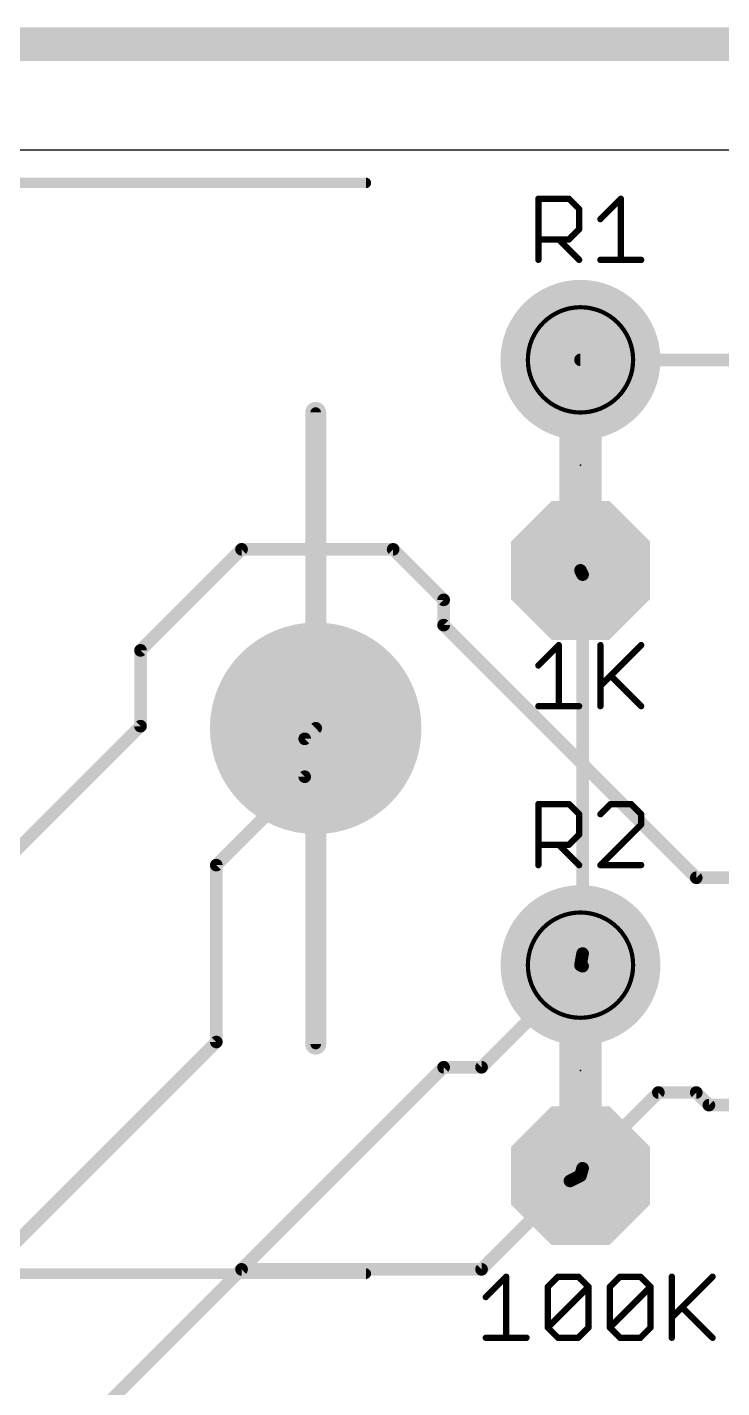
# Model space of a CAD drawing. Extents: x -1.5 to 62.4, y -3.7 to 27.9.
# Drawn here: x 42.22 to 50.6, y 10.46 to 26.87 of the extents above; entities that cross this region are included whole.
import ezdxf

# ---------------------------------------------------------------- set-up
doc = ezdxf.new("R2010")
doc.units = 0
for name, color, linetype in [('1', 22, 'CONTINUOUS'), ('16', 175, 'CONTINUOUS'), ('17', 82, 'CONTINUOUS'), ('20', 7, 'CONTINUOUS'), ('21', 253, 'CONTINUOUS'), ('23', 7, 'CONTINUOUS'), ('25', 253, 'CONTINUOUS'), ('41', 22, 'CONTINUOUS'), ('51', 253, 'CONTINUOUS')]:
    doc.layers.add(name, color=color, linetype=linetype)

# ---------------------------------------------------------------- blocks, each defined once
blk = doc.blocks.new('ROUNDP')
at = {"const_width": 0.5}
blk.add_lwpolyline([(0, -0.25, 1), (0, 0.25, 1), (0, -0.25)], format="xyb", dxfattribs=at)
blk = doc.blocks.new('OCTAGONP')
at = {"const_width": 0.5}
blk.add_lwpolyline([(-0.25, -0.1036), (-0.25, 0.1036), (-0.1036, 0.25), (0.1036, 0.25), (0.25, 0.1036), (0.25, -0.1036), (0.1036, -0.25), (-0.1036, -0.25), (-0.25, -0.1036), (-0.25, 0.1036)], dxfattribs=at)

msp = doc.modelspace()

# ---------------------------------------------------------------- linework, layer by layer
at = {"layer": '1'}
for points, const_width in [([(-1.27, 26.67), (62.23, 26.67)], 0.4064), ([(48.895, 22.86), (50.7492, 22.86)], 0.1524), ([(48.9204, 20.2692), (48.895, 20.32)], 0.1524), ([(48.9204, 15.6972), (48.9204, 20.2692)], 0.1524), ([(48.9204, 15.6972), (48.895, 15.5575)], 0.1524), ([(48.9204, 15.5448), (47.7012, 14.3256)], 0.1524), ([(48.9204, 15.5448), (48.895, 15.5575)], 0.1524), ([(47.244, 14.3256), (41.4528, 8.5344)], 0.1524), ([(47.7012, 14.3256), (47.244, 14.3256)], 0.1524), ([(48.9204, 13.1064), (49.8348, 14.0208)], 0.1524), ([(49.8348, 14.0208), (50.292, 14.0208)], 0.1524), ([(50.292, 14.0208), (50.4444, 13.8684)], 0.1524), ([(50.4444, 13.8684), (50.7492, 13.8684)], 0.1524), ([(48.9204, 13.1064), (48.895, 13.0175)], 0.1524)]:
    msp.add_lwpolyline(points, dxfattribs=dict(at, const_width=const_width))
at = {"layer": '1', "const_width": 0.0762}
for points in [[(48.895, 22.8981, 1), (48.895, 22.8219)], [(48.9291, 20.337, 1), (48.8609, 20.303)], [(48.9585, 20.2692, 1), (48.8823, 20.2692)], [(48.8863, 20.2522, 1), (48.9545, 20.2862)], [(48.9579, 15.6904, 1), (48.8829, 15.704)], [(48.912, 15.5916, 1), (48.878, 15.5234)], [(48.8575, 15.5643, 1), (48.9325, 15.5507)], [(48.8823, 15.6972, 1), (48.9585, 15.6972)], [(48.9473, 15.5179, 1), (48.8935, 15.5717)], [(48.9034, 15.5107, 1), (48.9374, 15.5789)], [(47.244, 14.3637, 1), (47.244, 14.2875)], [(47.2709, 14.2987, 1), (47.2171, 14.3525)], [(47.6743, 14.3525, 1), (47.7281, 14.2987)], [(47.7012, 14.2875, 1), (47.7012, 14.3637)], [(49.8348, 14.0589, 1), (49.8348, 13.9827)], [(49.8617, 13.9939, 1), (49.8079, 14.0477)], [(50.3189, 14.0477, 1), (50.2651, 13.9939)], [(50.292, 13.9827, 1), (50.292, 14.0589)], [(50.4444, 13.9065, 1), (50.4444, 13.8303)], [(50.4175, 13.8415, 1), (50.4713, 13.8953)], [(48.8935, 13.1333, 1), (48.9473, 13.0795)], [(48.957, 13.0959, 1), (48.8838, 13.1169)], [(48.8584, 13.028, 1), (48.9316, 13.007)]]:
    msp.add_lwpolyline(points, format="xyb", dxfattribs=at)
at = {"layer": '16'}
for points, const_width in [([(62.23, 26.67), (-1.27, 26.67)], 0.4064), ([(44.8056, 20.574), (43.5864, 19.3548)], 0.1524), ([(46.6344, 20.574), (44.8056, 20.574)], 0.1524), ([(47.244, 19.9644), (46.6344, 20.574)], 0.1524), ([(47.244, 19.6596), (47.244, 19.9644)], 0.1524), ([(50.292, 16.6116), (47.244, 19.6596)], 0.1524), ([(43.5864, 19.3548), (43.5864, 18.4404)], 0.1524), ([(43.5864, 18.4404), (34.4424, 9.2964)], 0.1524), ([(45.5676, 18.288), (45.7, 18.415)], 0.1524), ([(45.5676, 18.288), (45.5676, 17.8308)], 0.1524), ([(45.5676, 17.8308), (44.5008, 16.764)], 0.1524), ([(44.5008, 16.764), (44.5008, 14.6304)], 0.1524), ([(55.1688, 16.6116), (50.292, 16.6116)], 0.1524), ([(44.5008, 14.6304), (39.4716, 9.6012)], 0.1524), ([(48.768, 12.954), (47.7012, 11.8872)], 0.1524), ([(48.768, 12.954), (48.895, 13.0175)], 0.1524), ([(44.8056, 11.8872), (41.4528, 8.5344)], 0.1524), ([(47.7012, 11.8872), (44.8056, 11.8872)], 0.1524)]:
    msp.add_lwpolyline(points, dxfattribs=dict(at, const_width=const_width))
at = {"layer": '16', "const_width": 0.0762}
for points in [[(44.8056, 20.6121, 1), (44.8056, 20.5359)], [(44.8325, 20.5471, 1), (44.7787, 20.6009)], [(46.6613, 20.6009, 1), (46.6075, 20.5471)], [(46.6344, 20.5359, 1), (46.6344, 20.6121)], [(47.2821, 19.9644, 1), (47.2059, 19.9644)], [(47.2171, 19.9375, 1), (47.2709, 19.9913)], [(47.2059, 19.6596, 1), (47.2821, 19.6596)], [(47.2709, 19.6865, 1), (47.2171, 19.6327)], [(43.6245, 19.3548, 1), (43.5483, 19.3548)], [(43.5595, 19.3817, 1), (43.6133, 19.3279)], [(43.5483, 18.4404, 1), (43.6245, 18.4404)], [(43.6133, 18.4135, 1), (43.5595, 18.4673)], [(45.7264, 18.3875, 1), (45.6736, 18.4425)], [(45.6057, 18.288, 1), (45.5295, 18.288)], [(45.5412, 18.3155, 1), (45.594, 18.2605)], [(45.5945, 17.8039, 1), (45.5407, 17.8577)], [(45.5295, 17.8308, 1), (45.6057, 17.8308)], [(44.5389, 16.764, 1), (44.4627, 16.764)], [(44.4739, 16.7909, 1), (44.5277, 16.7371)], [(50.292, 16.6497, 1), (50.292, 16.5735)], [(50.2651, 16.5847, 1), (50.3189, 16.6385)], [(44.4627, 14.6304, 1), (44.5389, 14.6304)], [(44.5277, 14.6035, 1), (44.4739, 14.6573)], [(48.751, 12.9881, 1), (48.785, 12.9199)], [(48.7949, 12.9271, 1), (48.7411, 12.9809)], [(48.912, 12.9834, 1), (48.878, 13.0516)], [(44.8056, 11.9253, 1), (44.8056, 11.8491)], [(44.8325, 11.8603, 1), (44.7787, 11.9141)], [(47.6743, 11.9141, 1), (47.7281, 11.8603)], [(47.7012, 11.8491, 1), (47.7012, 11.9253)]]:
    msp.add_lwpolyline(points, format="xyb", dxfattribs=at)
at = {"layer": '20'}
msp.add_line((61.265, 25.39), (0, 25.39), dxfattribs=at)
at = {"layer": '21', "const_width": 0.508}
for points in [[(48.895, 21.717), (48.895, 21.463)], [(48.895, 14.4145), (48.895, 14.1605)]]:
    msp.add_lwpolyline(points, dxfattribs=at)
at = {"layer": '21', "const_width": 0.254}
for points in [[(49.022, 21.717, 1), (48.768, 21.717)], [(48.768, 21.463, 1), (49.022, 21.463)], [(49.022, 14.4145, 1), (48.768, 14.4145)], [(48.768, 14.1605, 1), (49.022, 14.1605)]]:
    msp.add_lwpolyline(points, format="xyb", dxfattribs=at)
at = {"layer": '23'}
for p in [(48.895, 21.59), (48.895, 14.2875)]:
    msp.add_point(p, dxfattribs=at)
at = {"layer": '25', "const_width": 0.0381}
for points in [[(48.387, 24.8228, 1), (48.387, 24.7847)], [(48.4061, 24.8037, 1), (48.368, 24.8037)], [(48.7691, 24.8172, 1), (48.7421, 24.7903)], [(48.7556, 24.7847, 1), (48.7556, 24.8228)], [(49.4002, 24.8037, 1), (49.3621, 24.8037)], [(49.3946, 24.7903, 1), (49.3677, 24.8172)], [(48.8975, 24.6809, 1), (48.8594, 24.6809)], [(48.865, 24.6674, 1), (48.892, 24.6943)], [(48.892, 24.4216, 1), (48.865, 24.4486)], [(49.1219, 24.5715, 1), (49.1489, 24.5445)], [(48.387, 24.3313, 1), (48.387, 24.2932)], [(48.6462, 24.3257, 1), (48.6193, 24.2988)], [(48.7421, 24.3257, 1), (48.7691, 24.2988)], [(48.7556, 24.2932, 1), (48.7556, 24.3313)], [(48.8594, 24.4351, 1), (48.8975, 24.4351)], [(48.368, 24.0665, 1), (48.4061, 24.0665)], [(48.865, 24.053, 1), (48.892, 24.08)], [(49.1354, 24.0856, 1), (49.1354, 24.0475)], [(49.3621, 24.0665, 1), (49.4002, 24.0665)], [(49.6269, 24.0475, 1), (49.6269, 24.0856)], [(48.6518, 19.4189, 1), (48.6137, 19.4189)], [(48.6462, 19.4055, 1), (48.6193, 19.4324)], [(49.1545, 19.4189, 1), (49.1164, 19.4189)], [(49.6404, 19.4055, 1), (49.6134, 19.4324)], [(48.3735, 19.1867, 1), (48.4005, 19.1597)], [(49.2718, 19.0638, 1), (49.2448, 19.0368)], [(49.1219, 18.9409, 1), (49.1489, 18.914)], [(48.387, 18.7008, 1), (48.387, 18.6627)], [(48.8785, 18.6627, 1), (48.8785, 18.7008)], [(49.6134, 18.6682, 1), (49.6404, 18.6952)], [(48.6137, 18.6817, 1), (48.6518, 18.6817)], [(49.1164, 18.6817, 1), (49.1545, 18.6817)], [(48.387, 17.5203, 1), (48.387, 17.4822)], [(48.4061, 17.5012, 1), (48.368, 17.5012)], [(48.7691, 17.5147, 1), (48.7421, 17.4878)], [(48.7556, 17.4822, 1), (48.7556, 17.5203)], [(48.8975, 17.3784, 1), (48.8594, 17.3784)], [(48.865, 17.3649, 1), (48.892, 17.3918)], [(49.1219, 17.3918, 1), (49.1489, 17.3649)], [(49.2583, 17.5203, 1), (49.2583, 17.4822)], [(49.2718, 17.4878, 1), (49.2448, 17.5147)], [(49.5175, 17.5147, 1), (49.4906, 17.4878)], [(49.504, 17.4822, 1), (49.504, 17.5203)], [(49.646, 17.3784, 1), (49.6079, 17.3784)], [(49.6134, 17.3649, 1), (49.6404, 17.3918)], [(49.6079, 17.2555, 1), (49.646, 17.2555)], [(49.6404, 17.242, 1), (49.6134, 17.269)], [(48.8594, 17.1326, 1), (48.8975, 17.1326)], [(48.892, 17.1191, 1), (48.865, 17.1461)], [(48.387, 17.0288, 1), (48.387, 16.9907)], [(48.6462, 17.0232, 1), (48.6193, 16.9963)], [(48.7421, 17.0232, 1), (48.7691, 16.9963)], [(48.7556, 16.9907, 1), (48.7556, 17.0288)], [(48.368, 16.764, 1), (48.4061, 16.764)], [(48.865, 16.7505, 1), (48.892, 16.7775)], [(49.1354, 16.7831, 1), (49.1354, 16.745)], [(49.1219, 16.7775, 1), (49.1489, 16.7505)], [(49.6269, 16.745, 1), (49.6269, 16.7831)], [(48.0168, 11.7989, 1), (47.9787, 11.7989)], [(48.0112, 11.7855, 1), (47.9843, 11.8124)], [(48.6233, 11.818, 1), (48.6233, 11.7799)], [(48.6368, 11.7855, 1), (48.6098, 11.8124)], [(48.8825, 11.8124, 1), (48.8556, 11.7855)], [(48.869, 11.7799, 1), (48.869, 11.818)], [(49.3717, 11.818, 1), (49.3717, 11.7799)], [(49.3852, 11.7855, 1), (49.3582, 11.8124)], [(49.6309, 11.8124, 1), (49.604, 11.7855)], [(49.6174, 11.7799, 1), (49.6174, 11.818)], [(50.0163, 11.7989, 1), (49.9782, 11.7989)], [(50.5022, 11.7855, 1), (50.4753, 11.8124)], [(48.4869, 11.6895, 1), (48.5139, 11.6626)], [(48.5195, 11.6761, 1), (48.4814, 11.6761)], [(49.011, 11.6761, 1), (48.9729, 11.6761)], [(49.0054, 11.6626, 1), (48.9784, 11.6895)], [(48.9784, 11.6626, 1), (49.0054, 11.6895)], [(49.2679, 11.6761, 1), (49.2298, 11.6761)], [(49.2354, 11.6895, 1), (49.2623, 11.6626)], [(49.7594, 11.6761, 1), (49.7213, 11.6761)], [(49.7538, 11.6626, 1), (49.7268, 11.6895)], [(49.7268, 11.6626, 1), (49.7538, 11.6895)], [(47.7385, 11.5667, 1), (47.7655, 11.5397)], [(49.9838, 11.3209, 1), (50.0107, 11.294)], [(50.1336, 11.4438, 1), (50.1066, 11.4168)], [(48.5139, 11.198, 1), (48.4869, 11.1711)], [(48.4869, 11.198, 1), (48.5139, 11.1711)], [(48.4814, 11.1846, 1), (48.5195, 11.1846)], [(48.9729, 11.1846, 1), (49.011, 11.1846)], [(49.0054, 11.1711, 1), (48.9784, 11.198)], [(49.2298, 11.1846, 1), (49.2679, 11.1846)], [(49.2623, 11.198, 1), (49.2354, 11.1711)], [(49.2354, 11.198, 1), (49.2623, 11.1711)], [(49.7213, 11.1846, 1), (49.7594, 11.1846)], [(49.7538, 11.1711, 1), (49.7268, 11.198)], [(47.752, 11.0808, 1), (47.752, 11.0427)], [(47.9787, 11.0617, 1), (48.0168, 11.0617)], [(48.2435, 11.0427, 1), (48.2435, 11.0808)], [(48.6233, 11.0808, 1), (48.6233, 11.0427)], [(48.6098, 11.0482, 1), (48.6368, 11.0752)], [(48.8556, 11.0752, 1), (48.8825, 11.0482)], [(48.869, 11.0427, 1), (48.869, 11.0808)], [(49.3717, 11.0808, 1), (49.3717, 11.0427)], [(49.3582, 11.0482, 1), (49.3852, 11.0752)], [(49.604, 11.0752, 1), (49.6309, 11.0482)], [(49.6174, 11.0427, 1), (49.6174, 11.0808)], [(49.9782, 11.0617, 1), (50.0163, 11.0617)], [(50.4753, 11.0482, 1), (50.5022, 11.0752)]]:
    msp.add_lwpolyline(points, format="xyb", dxfattribs=at)
at = {"layer": '25', "const_width": 0.0762}
for points in [[(48.387, 24.0665), (48.387, 24.8037)], [(48.387, 24.8037), (48.7556, 24.8037)], [(48.7556, 24.8037), (48.8785, 24.6809)], [(49.1354, 24.558), (49.3812, 24.8037)], [(49.3812, 24.8037), (49.3812, 24.0665)], [(48.8785, 24.6809), (48.8785, 24.4351)], [(48.8785, 24.4351), (48.7556, 24.3122)], [(48.7556, 24.3122), (48.387, 24.3122)], [(48.6327, 24.3122), (48.8785, 24.0665)], [(49.1354, 24.0665), (49.6269, 24.0665)], [(48.387, 19.1732), (48.6327, 19.4189)], [(48.6327, 19.4189), (48.6327, 18.6817)], [(49.1354, 19.4189), (49.1354, 18.6817)], [(49.1354, 18.9274), (49.6269, 19.4189)], [(49.2583, 19.0503), (49.6269, 18.6817)], [(48.387, 18.6817), (48.8785, 18.6817)], [(48.387, 16.764), (48.387, 17.5012)], [(48.387, 17.5012), (48.7556, 17.5012)], [(48.7556, 17.5012), (48.8785, 17.3784)], [(48.8785, 17.3784), (48.8785, 17.1326)], [(49.2583, 17.5012), (49.1354, 17.3784)], [(49.504, 17.5012), (49.2583, 17.5012)], [(49.6269, 17.3784), (49.504, 17.5012)], [(49.6269, 17.2555), (49.6269, 17.3784)], [(49.1354, 16.764), (49.6269, 17.2555)], [(48.8785, 17.1326), (48.7556, 17.0097)], [(48.7556, 17.0097), (48.387, 17.0097)], [(48.6327, 17.0097), (48.8785, 16.764)], [(49.6269, 16.764), (49.1354, 16.764)], [(47.752, 11.5532), (47.9977, 11.7989)], [(47.9977, 11.7989), (47.9977, 11.0617)], [(48.5004, 11.6761), (48.6233, 11.7989)], [(48.6233, 11.7989), (48.869, 11.7989)], [(48.869, 11.7989), (48.9919, 11.6761)], [(49.2488, 11.6761), (49.3717, 11.7989)], [(49.3717, 11.7989), (49.6174, 11.7989)], [(49.6174, 11.7989), (49.7403, 11.6761)], [(49.9973, 11.7989), (49.9973, 11.0617)], [(49.9973, 11.3074), (50.4887, 11.7989)], [(48.5004, 11.1846), (48.5004, 11.6761)], [(48.5004, 11.1846), (48.9919, 11.6761)], [(48.9919, 11.6761), (48.9919, 11.1846)], [(49.2488, 11.1846), (49.2488, 11.6761)], [(49.2488, 11.1846), (49.7403, 11.6761)], [(49.7403, 11.6761), (49.7403, 11.1846)], [(50.1201, 11.4303), (50.4887, 11.0617)], [(48.6233, 11.0617), (48.5004, 11.1846)], [(48.9919, 11.1846), (48.869, 11.0617)], [(49.3717, 11.0617), (49.2488, 11.1846)], [(49.7403, 11.1846), (49.6174, 11.0617)], [(47.752, 11.0617), (48.2435, 11.0617)], [(48.869, 11.0617), (48.6233, 11.0617)], [(49.6174, 11.0617), (49.3717, 11.0617)]]:
    msp.add_lwpolyline(points, dxfattribs=at)
at = {"layer": '41', "const_width": 0.254}
msp.add_lwpolyline([(45.7, 14.605), (45.7, 22.225)], dxfattribs=at)
at = {"layer": '41', "const_width": 0.127}
for points in [[(45.7635, 22.225, 1), (45.6365, 22.225)], [(45.6365, 14.605, 1), (45.7635, 14.605)]]:
    msp.add_lwpolyline(points, format="xyb", dxfattribs=at)
at = {"layer": '51'}
for points, const_width in [([(46.305, 24.995), (14.655, 24.995)], 0.127), ([(48.895, 22.86), (48.895, 20.32)], 0.508), ([(45.7, 14.605), (45.7, 22.225)], 0.127), ([(48.895, 15.5575), (48.895, 13.0175)], 0.508), ([(46.305, 11.835), (14.655, 11.835)], 0.127)]:
    msp.add_lwpolyline(points, dxfattribs=dict(at, const_width=const_width))
for points, const_width in [([(46.305, 24.9633, 1), (46.305, 25.0267)], 0.0635), ([(48.895, 21.971, 1), (48.895, 23.749, 1), (48.895, 21.971)], 0.1524), ([(48.895, 22.225, 1), (48.895, 23.495, 1), (48.895, 22.225)], 0.0508), ([(49.022, 22.86, 1), (48.768, 22.86)], 0.254), ([(45.7318, 22.225, 1), (45.6683, 22.225)], 0.0635), ([(48.768, 20.32, 1), (49.022, 20.32)], 0.254), ([(48.895, 14.6685, 1), (48.895, 16.4465, 1), (48.895, 14.6685)], 0.1524), ([(48.895, 14.9225, 1), (48.895, 16.1925, 1), (48.895, 14.9225)], 0.0508), ([(49.022, 15.5575, 1), (48.768, 15.5575)], 0.254), ([(45.6683, 14.605, 1), (45.7318, 14.605)], 0.0635), ([(48.768, 13.0175, 1), (49.022, 13.0175)], 0.254), ([(46.305, 11.8033, 1), (46.305, 11.8668)], 0.0635)]:
    msp.add_lwpolyline(points, format="xyb", dxfattribs=dict(at, const_width=const_width))

# ---------------------------------------------------------------- block references
at = {"layer": '17'}
for name, p, xscale, yscale, rotation in [('OCTAGONP', (48.895, 22.86), 1.6764, 1.6764, 270), ('OCTAGONP', (48.895, 22.86), 1.6764, 1.6764, 270), ('OCTAGONP', (48.895, 20.32), 1.6764, 1.6764, 270), ('OCTAGONP', (48.895, 20.32), 1.6764, 1.6764, 270), ('ROUNDP', (45.7, 18.415), 2.5527, 2.5527, 180), ('ROUNDP', (45.7, 18.415), 2.5527, 2.5527, 180), ('OCTAGONP', (48.895, 15.5575), 1.6764, 1.6764, 270), ('OCTAGONP', (48.895, 15.5575), 1.6764, 1.6764, 270), ('OCTAGONP', (48.895, 13.0175), 1.6764, 1.6764, 270), ('OCTAGONP', (48.895, 13.0175), 1.6764, 1.6764, 270)]:
    msp.add_blockref(name, p, dxfattribs=dict(at, xscale=xscale, yscale=yscale, rotation=rotation))

doc.saveas('drawing.dxf')
